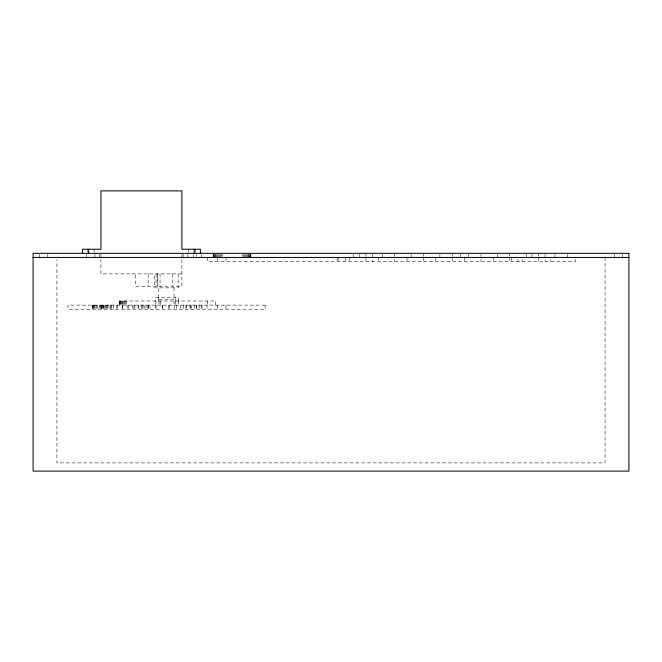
<?xml version="1.0" encoding="UTF-8"?>
<svg xmlns="http://www.w3.org/2000/svg" width="662" height="662" viewBox="0 0 662 662"><rect width="100%" height="100%" fill="white"/><g stroke="black" fill="none" stroke-linecap="round" stroke-linejoin="round"><path stroke-width="0.5" stroke-dasharray="3.31 2.48" d="M157.813 286.216L157.813 273.886M181.893 273.886L100.947 273.886L100.947 259.504M622.735 254.365L622.735 257.452M614.518 254.365L614.518 257.452M605.068 257.452L605.068 462.895L56.932 462.895L56.932 259.512M575.485 259.504L575.485 261.556L207.727 261.556L207.727 257.452M567.268 254.365L567.268 257.452M554.938 254.365L554.938 257.452M550.834 259.504L550.834 261.556M545.074 254.365L545.074 261.556M538.504 254.365L538.504 256.426M538.504 257.452L538.504 261.556M531.925 254.365L531.925 257.452M526.174 254.365L526.174 257.452M522.07 259.504L522.07 261.556M517.957 259.504L517.957 261.556M511.387 257.452L511.387 261.556M509.74 254.365L509.74 256.426M509.74 257.452L509.74 261.556M497.41 254.365L497.41 257.452M493.306 257.452L493.306 261.556M480.976 254.365L480.976 256.426M480.976 259.504L480.976 261.556M468.646 254.365L468.646 257.452M464.542 257.452L464.542 261.556M460.429 254.365L460.429 257.452M452.212 253.339L452.212 256.426M452.212 257.452L452.212 261.556M439.891 254.365L439.891 257.452M435.778 257.452L435.778 261.556M423.448 253.339L423.448 256.426M423.448 257.452L423.448 261.556M411.127 254.365L411.127 257.452M407.014 257.452L407.014 261.556M394.693 254.365L394.693 256.426M394.693 259.504L394.693 261.556M382.363 254.365L382.363 257.452M378.25 257.452L378.25 261.556M372.499 254.365L372.499 261.556M365.929 253.339L365.929 256.426M365.929 257.452L365.929 261.556M359.35 254.365L359.35 257.452M353.599 254.365L353.599 257.452M349.486 257.452L349.486 261.556M345.382 257.452L345.382 261.556M338.803 257.452L338.803 261.556M337.165 257.452L337.165 261.556M250.881 254.365L250.881 257.452M250.749 254.365L250.749 257.452M250.476 254.365L250.476 257.452M250.079 254.365L250.079 257.452M249.557 254.365L249.557 257.452M248.92 254.365L248.92 257.452M248.176 254.365L248.176 257.452M247.348 254.365L247.348 257.452M246.43 254.365L246.43 257.452M245.453 254.365L245.453 257.452M244.419 254.365L244.419 257.452M243.351 254.365L243.351 257.452M242.275 254.365L242.275 256.426M226.032 257.452L226.032 261.556M226.032 305.116L226.032 309.22M222.813 254.365L222.813 256.426M221.729 254.365L221.729 256.426M220.645 254.365L220.645 257.452M219.585 254.365L219.585 257.452M218.551 254.365L218.551 257.452M217.575 254.365L217.575 257.452M217.426 257.452L217.426 261.556M217.409 305.116L217.417 309.22M216.656 254.365L216.656 257.452M215.82 254.365L215.82 257.452M215.514 305.116L215.514 301.003L119.284 301.003L119.284 305.116M215.076 254.365L215.076 257.452M214.438 254.365L214.438 257.452M213.917 254.365L213.917 257.452M213.52 254.365L213.52 257.452M213.255 254.365L213.255 257.452M213.114 254.365L213.114 257.452M207.264 301.003L207.33 305.116M207.024 305.116L207.024 309.22M201.984 305.116L201.984 309.22M201.571 254.365L201.571 257.452M201.157 305.116L201.157 309.22M199.13 305.116L199.13 309.22M196.672 305.116L196.672 309.22M196.482 254.365L196.482 256.426M196.175 305.116L196.175 309.22M195.621 249.235L195.621 252.313M194.62 305.116L194.62 309.22M193.354 254.365L193.354 257.452M191.599 305.116L191.599 309.22M190.499 305.116L190.499 309.22M189.969 305.116L189.969 309.22M188.711 249.235L188.711 252.313M187.851 254.365L187.851 257.452M186.188 305.116L186.188 309.22M186.005 305.116L186.005 309.22M183.432 305.116L183.432 309.22M183.126 254.365L183.126 257.452M181.893 254.365L181.893 258.478M181.893 259.504L181.893 286.216L135.42 286.216L135.42 273.886M180.486 305.116L180.486 309.22M178.74 301.003L178.74 297.718L155.727 297.718L155.727 301.003M178.533 301.003L178.533 305.116M178.152 273.886L178.152 287.854L154.32 287.854L154.32 273.886M176.646 305.116L176.646 309.22M175.802 297.718L175.802 301.003M175.413 301.003L175.413 305.116M174.561 305.116L174.561 309.22M174.048 287.854L174.048 299.365L158.433 299.365L158.433 287.854M173.998 301.003L173.998 305.116M172.41 273.886L172.41 286.216M169.679 305.116L169.679 309.22M168.479 305.116L168.479 309.22M162.612 305.116L162.612 309.22M162.314 305.116L162.314 309.22M160.469 301.003L160.469 305.116M160.072 273.886L160.072 286.216M159.029 301.003L159.029 305.116M158.665 297.718L158.665 301.003M157.713 273.886L157.713 286.216M156.116 305.116L156.116 309.22M156.058 273.886L156.058 286.216M155.934 301.003L155.934 305.116M155.52 305.116L155.52 309.22M149.968 305.116L149.968 309.22M148.47 305.116L148.47 309.22M148.156 273.886L148.156 286.216M148.147 305.116L148.147 309.22M147.088 305.116L147.088 309.22M145.061 305.116L145.061 309.22M143.935 305.116L143.935 309.22M142.62 305.116L142.578 309.22M141.56 305.116L141.56 309.22M138.457 305.116L138.457 309.22M138.085 305.116L138.085 309.22M134.849 305.116L134.849 309.22M133.956 305.116L133.956 309.22M132.466 305.116L132.466 309.22M128.42 305.116L128.42 309.22M127.162 305.116L127.162 309.22M126.608 301.003L126.608 305.116M125.672 301.003L125.672 305.116M124.588 301.003L124.588 305.116M123.72 301.003L123.72 305.116M122.735 301.003L122.735 305.116M122.338 305.116L122.338 309.22M122.213 305.116L122.213 309.22M121.99 301.003L121.99 305.116M121.196 301.003L121.196 305.116M120.616 301.003L120.616 305.116M120.054 301.003L120.054 305.116M119.698 301.003L119.698 305.116M119.4 301.003L119.4 305.116M117.687 305.116L117.687 309.22M116.669 305.116L116.669 309.22M113.624 305.116L113.624 309.22M111.481 305.116L111.481 309.22M110.835 305.116L110.835 309.22M110.066 305.116L110.066 309.22M108.005 305.116L108.005 309.22M107.062 305.116L107.062 309.22M106.822 305.116L106.822 309.22M105.382 305.116L105.382 309.22M104.646 305.116L104.646 309.22M103.636 305.116L103.636 309.22M103.371 305.116L103.371 309.22M102.751 305.116L102.833 309.22M101.973 305.116L101.973 309.22M101.65 305.116L101.65 309.22M101.22 305.116L101.22 309.22M101.112 305.116L101.112 309.22M100.947 254.365L100.947 258.478M100.384 305.116L100.384 309.22M99.714 254.365L99.714 257.452M99.308 305.116L99.308 309.22M97.388 305.116L97.388 309.22M96.536 305.116L96.536 309.22M94.98 254.365L94.98 257.452M95.071 305.116L95.071 309.22M94.459 305.116L94.459 309.22M94.128 249.235L94.128 252.313M93.483 305.116L93.483 309.22M93.11 305.116L93.11 309.22M92.614 305.116L92.614 309.22M92.49 305.116L92.49 309.22M87.219 249.235L87.219 252.313M86.366 254.365L86.366 257.452M47.482 254.365L47.482 257.452M39.265 254.365L39.265 257.452M265.156 305.116L67.929 305.116L67.929 309.22L265.156 309.22L265.156 305.116"/><path stroke-width="0.99" d="M33.1 257.452L628.9 257.452M200.387 253.339L200.387 249.235L181.893 249.235L181.893 190.888L100.947 190.888L100.947 249.235L82.46 249.235L82.46 253.339M194.223 249.235L194.223 253.339M88.625 249.235L88.625 253.339M628.9 253.339L33.1 253.339L33.1 471.112L628.9 471.112L628.9 253.339"/></g></svg>
